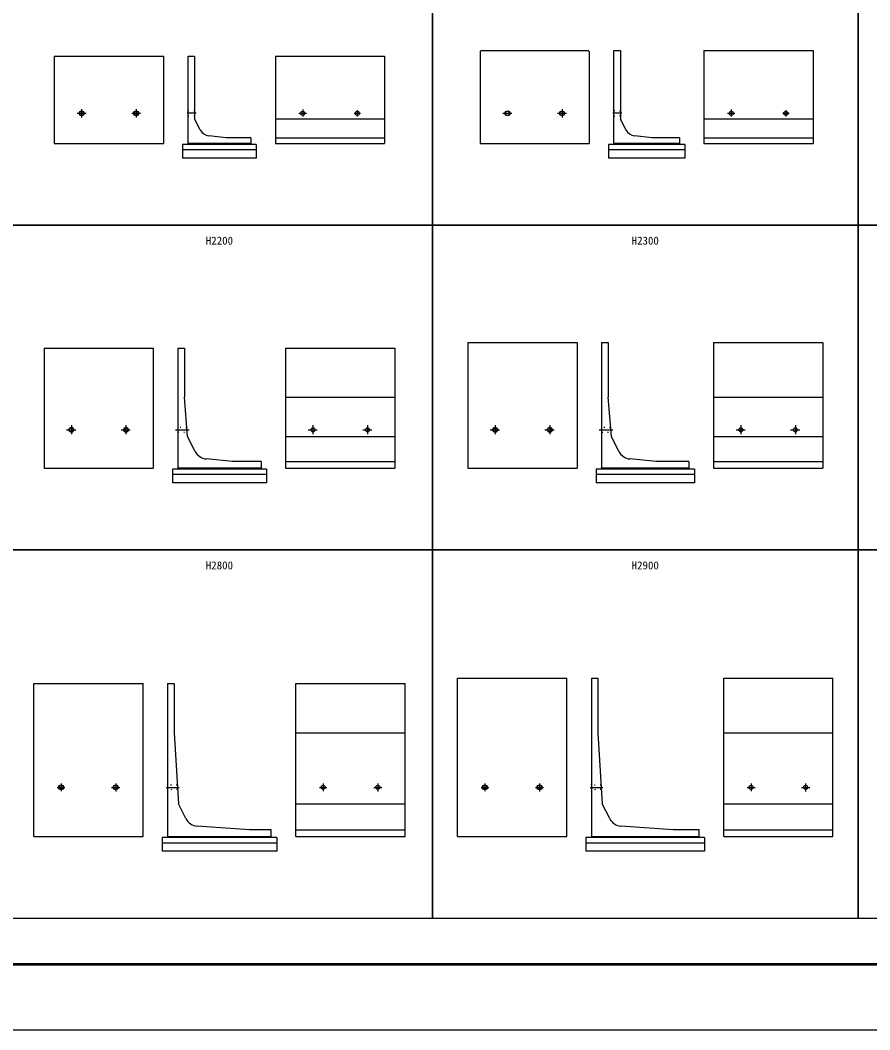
# Model space of a CAD drawing. Units: millimetres, scale not verified. Extents: x -50400 to 50400, y -17820 to 17820.
# Drawn here: x -32750 to -17188, y -17820 to 679 of the extents above; entities that cross this region are included whole.
import ezdxf
from ezdxf.enums import TextEntityAlignment as Align

# ---------------------------------------------------------------- set-up
doc = ezdxf.new("R2010")
doc.units = ezdxf.units.MM
doc.header["$LTSCALE"] = 60
doc.linetypes.add('DOTTED', pattern=[1.75, 0.25, -1.5])
doc.linetypes.add('LONG_DASHED_DOTTED', pattern=[15.25, 12, -1.5, 0.25, -1.5])
for name, color, linetype, lineweight in [('0-0_CENTER', 7, 'LONG_DASHED_DOTTED', 25), ('0-2_Defpoints', 5, 'Continuous', 25), ('0-4_HYO', 3, 'Continuous', 25), ('0-6_OUTLINE', 1, 'Continuous', 25), ('0-7_OUTLINE2', 4, 'DOTTED', 25), ('0-8_TXT', 7, 'Continuous', 25), ('0-9_WAKU', 3, 'Continuous', 25)]:
    doc.layers.add(name, color=color, linetype=linetype, lineweight=lineweight)
doc.styles.add('ＭＳ ゴシック', font='')
doc.styles.get('ＭＳ ゴシック').set_extended_font_data('MS Gothic')

msp = doc.modelspace()

# ---------------------------------------------------------------- linework, layer by layer
at = {"layer": '0-0_CENTER'}
for p, q in [((-31706.92, -1027.39), (-31544.09, -1027.39)), ((-31625, -951.62), (-31625, -1103.96)), ((-30707.19, -1027.39), (-30543.69, -1027.39)), ((-30625, -952.82), (-30625, -1102.28)), ((-29527.72, -1027.39), (-29693.75, -1027.39)), ((-27643.49, -1027.39), (-27507.66, -1027.39)), ((-27575, -959.73), (-27575, -1087.93)), ((-26631.77, -1027.39), (-26515.66, -1027.39)), ((-26575, -966.87), (-26575, -1084.35)), ((-23906.92, -1027.39), (-23744.09, -1027.39)), ((-22907.19, -1027.39), (-22743.69, -1027.39)), ((-22825, -952.82), (-22825, -1102.28)), ((-21727.72, -1027.39), (-21893.75, -1027.39)), ((-19793.49, -1027.39), (-19657.66, -1027.39)), ((-19725, -959.73), (-19725, -1087.93)), ((-18781.77, -1027.39), (-18665.66, -1027.39)), ((-18725, -966.87), (-18725, -1084.35)), ((-31900.89, -6827.39), (-31733.6, -6827.39)), ((-31812.5, -6743.03), (-31812.5, -6904.89)), ((-30900.89, -6827.39), (-30733.6, -6827.39)), ((-30812.5, -6743.03), (-30812.5, -6904.89)), ((-29905.82, -6827.39), (-29655.96, -6827.39)), ((-27475.89, -6827.39), (-27308.6, -6827.39)), ((-27387.5, -6743.03), (-27387.5, -6904.89)), ((-26475.89, -6827.39), (-26308.6, -6827.39)), ((-26387.5, -6743.03), (-26387.5, -6904.89)), ((-24138.39, -6827.39), (-23971.1, -6827.39)), ((-24050, -6743.03), (-24050, -6904.89)), ((-23138.39, -6827.39), (-22971.1, -6827.39)), ((-23050, -6743.03), (-23050, -6904.89)), ((-22143.32, -6827.39), (-21893.46, -6827.39)), ((-19638.39, -6827.39), (-19471.1, -6827.39)), ((-19550, -6743.03), (-19550, -6904.89)), ((-18638.39, -6827.39), (-18471.1, -6827.39)), ((-18550, -6743.03), (-18550, -6904.89)), ((-32000, -13307.75), (-32000, -13450.22)), ((-31000, -13307.11), (-31000, -13450.83)), ((-27200, -13307.75), (-27200, -13450.22)), ((-26200, -13307.11), (-26200, -13450.83)), ((-24237.5, -13308.35), (-24237.5, -13448.56)), ((-23237.5, -13307.51), (-23237.5, -13453.83)), ((-19362.5, -13308.35), (-19362.5, -13448.56)), ((-18362.5, -13307.51), (-18362.5, -13453.83)), ((-32070.01, -13377.39), (-31931.38, -13377.39)), ((-31074.71, -13377.39), (-30926.28, -13377.39)), ((-30073.61, -13377.39), (-29837.97, -13377.39)), ((-27270.01, -13377.39), (-27131.38, -13377.39)), ((-26274.71, -13377.39), (-26126.28, -13377.39)), ((-24308.23, -13377.39), (-24163.21, -13377.39)), ((-23312.25, -13377.39), (-23162.08, -13377.39)), ((-22311.11, -13377.39), (-22075.47, -13377.39)), ((-19433.23, -13377.39), (-19288.21, -13377.39)), ((-18437.25, -13377.39), (-18287.08, -13377.39))]:
    msp.add_line(p, q, dxfattribs=at)
at = {"layer": '0-2_Defpoints'}
msp.add_lwpolyline([(-50400, -17820), (0, -17820), (0, 17820), (-50400, 17820)], close=True, dxfattribs=at)
at = {"layer": '0-4_HYO'}
for points in [[(-33000, -3077.39), (-25200, -3077.39), (-25200, 2072.61), (-33000, 2072.61)], [(-25200, -3077.39), (-17400, -3077.39), (-17400, 2072.61), (-25200, 2072.61)], [(-17400, -3077.39), (-9600, -3077.39), (-9600, 2072.61), (-17400, 2072.61)], [(-33000, -9027.39), (-25200, -9027.39), (-25200, -3077.39), (-33000, -3077.39)], [(-25200, -9027.39), (-17400, -9027.39), (-17400, -3077.39), (-25200, -3077.39)], [(-17400, -9027.39), (-9600, -9027.39), (-9600, -3077.39), (-17400, -3077.39)], [(-33000, -15777.39), (-25200, -15777.39), (-25200, -9027.39), (-33000, -9027.39)], [(-25200, -15777.39), (-17400, -15777.39), (-17400, -9027.39), (-25200, -9027.39)], [(-17400, -15777.39), (-9600, -15777.39), (-9600, -9027.39), (-17400, -9027.39)]]:
    msp.add_lwpolyline(points, close=True, dxfattribs=at)
at = {"layer": '0-6_OUTLINE'}
for p, q in [((-32125, 22.61), (-32125, -1577.39)), ((-32125, 22.61), (-30125, 22.61)), ((-30125, 22.61), (-30125, -1577.39)), ((-29675, 22.61), (-29555, 22.61)), ((-29675, -1597.39), (-29675, 22.61)), ((-29555, 22.61), (-29555, -1127.39)), ((-28075, 22.61), (-28075, -1577.39)), ((-28075, 22.61), (-26075, 22.61)), ((-26075, 22.61), (-26075, -1577.39)), ((-24325, 113.61), (-24325, -1577.39)), ((-24316, 122.61), (-22334, 122.61)), ((-22325, 113.61), (-22325, -1577.39)), ((-21755, 122.61), (-21755, -1127.39)), ((-20225, 122.61), (-20225, -1577.39)), ((-20225, 122.61), (-18225, 122.61)), ((-18225, 122.61), (-18225, -1577.39)), ((-29453.36, -1330.66), (-29555, -1127.39)), ((-28075, -1127.39), (-26075, -1127.39)), ((-21653.36, -1330.66), (-21755, -1127.39)), ((-20225, -1127.39), (-18225, -1127.39)), ((-28975, -1477.39), (-29297.58, -1439.88)), ((-28525, -1477.39), (-28975, -1477.39)), ((-28525, -1477.39), (-28525, -1597.39)), ((-28075, -1477.39), (-26075, -1477.39)), ((-21175, -1477.39), (-21497.58, -1439.88)), ((-20675, -1477.39), (-21175, -1477.39)), ((-20675, -1477.39), (-20675, -1597.39)), ((-20225, -1477.39), (-18225, -1477.39)), ((-32125, -1577.39), (-30125, -1577.39)), ((-28525, -1577.39), (-29675, -1577.39)), ((-28425, -1597.39), (-28425, -1847.39)), ((-28075, -1577.39), (-26075, -1577.39)), ((-24325, -1577.39), (-22325, -1577.39)), ((-20675, -1577.39), (-21875, -1577.39)), ((-20575, -1597.39), (-20575, -1847.39)), ((-20225, -1577.39), (-18225, -1577.39)), ((-28425, -1697.39), (-29775, -1697.39)), ((-28425, -1847.39), (-29775, -1847.39)), ((-20575, -1697.39), (-21975, -1697.39)), ((-20575, -1847.39), (-21975, -1847.39)), ((-32312.5, -5327.39), (-32312.5, -7527.39)), ((-29862.5, -5327.39), (-29862.5, -7547.39)), ((-27887.5, -5327.39), (-27887.5, -7527.39)), ((-27887.5, -5327.39), (-25887.5, -5327.39)), ((-25887.5, -5327.39), (-25887.5, -7527.39)), ((-24550, -5227.39), (-22550, -5227.39)), ((-24550, -5227.39), (-24550, -7527.39)), ((-22550, -5227.39), (-22550, -7527.39)), ((-22100, -5227.39), (-21980, -5227.39)), ((-22100, -5227.39), (-22100, -7547.39)), ((-21980, -5227.39), (-21980, -6227.39)), ((-20050, -5227.39), (-18050, -5227.39)), ((-20050, -5227.39), (-20050, -7527.39)), ((-18050, -5227.39), (-18050, -7527.39)), ((-29682.5, -6947.39), (-29742.5, -6227.39)), ((-27887.5, -6227.39), (-25887.5, -6227.39)), ((-21920, -6947.39), (-21980, -6227.39)), ((-20050, -6227.39), (-18050, -6227.39)), ((-29544.36, -7223.67), (-29682.5, -6947.39)), ((-27887.5, -6947.39), (-25887.5, -6947.39)), ((-21781.86, -7223.67), (-21920, -6947.39)), ((-20050, -6947.39), (-18050, -6947.39)), ((-28862.5, -7407.39), (-29344.83, -7360.71)), ((-21100, -7407.39), (-21582.33, -7360.71)), ((-32312.5, -7527.39), (-30312.5, -7527.39)), ((-28337.5, -7527.39), (-29862.5, -7527.39)), ((-28337.5, -7407.39), (-28862.5, -7407.39)), ((-28337.5, -7407.39), (-28337.5, -7547.39)), ((-28237.5, -7547.39), (-28237.5, -7797.39)), ((-27887.5, -7407.39), (-25887.5, -7407.39)), ((-27887.5, -7527.39), (-25887.5, -7527.39)), ((-24550, -7527.39), (-22550, -7527.39)), ((-20500, -7527.39), (-22100, -7527.39)), ((-20500, -7407.39), (-21100, -7407.39)), ((-20500, -7407.39), (-20500, -7547.39)), ((-20400, -7547.39), (-20400, -7797.39)), ((-20050, -7407.39), (-18050, -7407.39)), ((-20050, -7527.39), (-18050, -7527.39)), ((-28237.5, -7647.39), (-29962.5, -7647.39)), ((-20400, -7647.39), (-22200, -7647.39)), ((-28237.5, -7797.39), (-29962.5, -7797.39)), ((-20400, -7797.39), (-22200, -7797.39)), ((-24737.5, -14277.39), (-24737.5, -11377.39)), ((-24737.5, -11377.39), (-22737.5, -11377.39)), ((-22737.5, -14277.39), (-22737.5, -11377.39)), ((-22287.5, -11377.39), (-22167.5, -11377.39)), ((-22287.5, -11377.39), (-22287.5, -14297.39)), ((-22167.5, -11377.39), (-22167.5, -12377.39)), ((-19862.5, -14277.39), (-19862.5, -11377.39)), ((-19862.5, -11377.39), (-17862.5, -11377.39)), ((-17862.5, -14277.39), (-17862.5, -11377.39)), ((-32500, -14277.39), (-32500, -11477.39)), ((-32500, -11477.39), (-30500, -11477.39)), ((-30500, -14277.39), (-30500, -11477.39)), ((-30050, -11477.39), (-30050, -14297.39)), ((-27700, -14277.39), (-27700, -11477.39)), ((-27700, -11477.39), (-25700, -11477.39)), ((-25700, -14277.39), (-25700, -11477.39)), ((-29930, -12377.39), (-29850, -13677.39)), ((-27700, -12377.39), (-25700, -12377.39)), ((-22167.5, -12377.39), (-22087.5, -13677.39)), ((-19862.5, -12377.39), (-17862.5, -12377.39)), ((-29713.61, -13950.16), (-29850, -13677.39)), ((-27700, -13677.39), (-25700, -13677.39)), ((-21951.11, -13950.16), (-22087.5, -13677.39)), ((-19862.5, -13677.39), (-17862.5, -13677.39)), ((-28550, -14157.39), (-29508.14, -14087.7)), ((-28150, -14157.39), (-28550, -14157.39)), ((-28150, -14297.39), (-28150, -14157.39)), ((-27700, -14157.39), (-25700, -14157.39)), ((-20787.5, -14157.39), (-21745.64, -14087.7)), ((-20312.5, -14157.39), (-20787.5, -14157.39)), ((-20312.5, -14297.39), (-20312.5, -14157.39)), ((-19862.5, -14157.39), (-17862.5, -14157.39)), ((-32500, -14277.39), (-30500, -14277.39)), ((-28050, -14397.39), (-30150, -14397.39)), ((-30050, -14277.39), (-28150, -14277.39)), ((-28050, -14297.39), (-28050, -14547.39)), ((-27700, -14277.39), (-25700, -14277.39)), ((-24737.5, -14277.39), (-22737.5, -14277.39)), ((-20212.5, -14397.39), (-22387.5, -14397.39)), ((-22287.5, -14277.39), (-20312.5, -14277.39)), ((-20212.5, -14297.39), (-20212.5, -14547.39)), ((-19862.5, -14277.39), (-17862.5, -14277.39)), ((-28050, -14547.39), (-30150, -14547.39)), ((-20212.5, -14547.39), (-22387.5, -14547.39))]:
    msp.add_line(p, q, dxfattribs=at)
for points in [[(-21875, -1597.39), (-21875, 122.61), (-21755, 122.61)], [(-28425, -1597.39), (-29775, -1597.39), (-29775, -1847.39)], [(-20575, -1597.39), (-21975, -1597.39), (-21975, -1847.39)], [(-32312.5, -5327.39), (-30312.5, -5327.39), (-30312.5, -7527.39)], [(-29862.5, -5327.39), (-29742.5, -5327.39), (-29742.5, -6227.39)], [(-28237.5, -7547.39), (-29962.5, -7547.39), (-29962.5, -7797.39)], [(-20400, -7547.39), (-22200, -7547.39), (-22200, -7797.39)], [(-30050, -11477.39), (-29930, -11477.39), (-29930, -12377.39)], [(-28050, -14297.39), (-30150, -14297.39), (-30150, -14547.39)], [(-20212.5, -14297.39), (-22387.5, -14297.39), (-22387.5, -14547.39)]]:
    msp.add_lwpolyline(points, dxfattribs=at)
for centre, radius in [((-31625, -1027.39), 45), ((-31625, -1027.39), 37.5), ((-30625, -1027.39), 45), ((-30625, -1027.39), 37.5), ((-27575, -1027.39), 37.5), ((-26575, -1027.39), 37.5), ((-23825, -1027.39), 45), ((-23825, -1027.39), 37.5), ((-22825, -1027.39), 45), ((-22825, -1027.39), 37.5), ((-19725, -1027.39), 37.5), ((-18725, -1027.39), 37.5), ((-31812.5, -6827.39), 45), ((-31812.5, -6827.39), 37.5), ((-30812.5, -6827.39), 45), ((-30812.5, -6827.39), 37.5), ((-27387.5, -6827.39), 37.5), ((-26387.5, -6827.39), 37.5), ((-24050, -6827.39), 45), ((-24050, -6827.39), 37.5), ((-23050, -6827.39), 45), ((-23050, -6827.39), 37.5), ((-19550, -6827.39), 37.5), ((-18550, -6827.39), 37.5), ((-32000, -13377.39), 45), ((-32000, -13377.39), 37.5), ((-31000, -13377.39), 45), ((-31000, -13377.39), 37.5), ((-27200, -13377.39), 37.5), ((-26200, -13377.39), 37.5), ((-24237.5, -13377.39), 45), ((-24237.5, -13377.39), 37.5), ((-23237.5, -13377.39), 45), ((-23237.5, -13377.39), 37.5), ((-19362.5, -13377.39), 37.5), ((-18362.5, -13377.39), 37.5)]:
    msp.add_circle(centre, radius, dxfattribs=at)
for centre, radius, end in [((-29274.48, -1241.21), 200, 263.36749), ((-21474.48, -1241.21), 200, 263.36749), ((-29320.75, -7111.87), 250, 264.47246), ((-21558.25, -7111.87), 250, 264.47246), ((-29490, -13838.36), 250, 265.84036), ((-21727.5, -13838.36), 250, 265.84036)]:
    msp.add_arc(centre, radius, 206.56505, end, dxfattribs=at)
at = {"layer": '0-7_OUTLINE2'}
for p, q in [((-29555, -989.89), (-29675, -982.39)), ((-29675, -1072.39), (-29555, -1064.89)), ((-21755, -989.89), (-21875, -982.39)), ((-21875, -1072.39), (-21755, -1064.89)), ((-29857.5, -6782.61), (-29862.28, -6777.39)), ((-29700.66, -6789.66), (-29857.5, -6782.61)), ((-29696.04, -6784.86), (-29700.66, -6789.66)), ((-22095, -6782.61), (-22099.78, -6777.39)), ((-21938.16, -6789.66), (-22095, -6782.61)), ((-21933.54, -6784.86), (-21938.16, -6789.66)), ((-29862.28, -6877.38), (-29857.5, -6872.17)), ((-29857.5, -6872.17), (-29694.37, -6865.1)), ((-29689.16, -6869.88), (-29694.37, -6865.1)), ((-22099.78, -6877.38), (-22095, -6872.17)), ((-22095, -6872.17), (-21931.87, -6865.1)), ((-21926.66, -6869.88), (-21931.87, -6865.1)), ((-30045, -13332.39), (-30050, -13327.39)), ((-30045, -13422.39), (-30050, -13427.39)), ((-29875.78, -13339.89), (-30045, -13332.39)), ((-29871.16, -13414.89), (-30045, -13422.39)), ((-29875.78, -13339.89), (-29871.08, -13334.89)), ((-29871.16, -13414.89), (-29865.85, -13419.89)), ((-22282.5, -13332.39), (-22287.5, -13327.39)), ((-22282.5, -13422.39), (-22287.5, -13427.39)), ((-22113.28, -13339.89), (-22282.5, -13332.39)), ((-22108.66, -13414.89), (-22282.5, -13422.39)), ((-22113.28, -13339.89), (-22108.58, -13334.89)), ((-22108.66, -13414.89), (-22103.35, -13419.89))]:
    msp.add_line(p, q, dxfattribs=at)
at = {"layer": '0-9_WAKU', "lineweight": 50}
msp.add_lwpolyline([(-49200, -16620), (-1200, -16620), (-1200, 16620), (-49200, 16620)], close=True, dxfattribs=at)

# ---------------------------------------------------------------- texts
at = {"layer": '0-8_TXT', "style": 'ＭＳ ゴシック'}
for s, p in [('H2200', (-29350, -3477.39)), ('H2300', (-21550, -3477.39)), ('H2800', (-29350, -9427.39)), ('H2900', (-21550, -9427.39))]:
    msp.add_text(s, height=146.6, dxfattribs=at).set_placement(p, align=Align.BOTTOM_LEFT)

doc.saveas('drawing.dxf')
